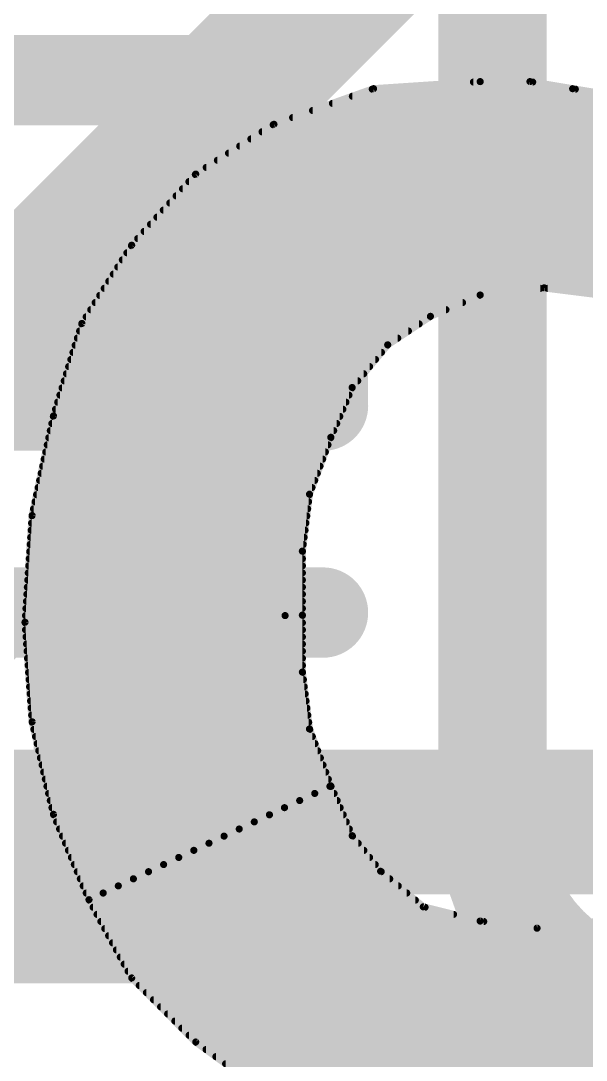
# Model space of a CAD drawing. Extents: x -0.1 to 23, y -0.1 to 23.
# Drawn here: x 15.942 to 16.737, y 9.825 to 11.286 of the extents above; entities that cross this region are included whole.
import ezdxf

# ---------------------------------------------------------------- set-up
doc = ezdxf.new("R2010")
doc.units = 0
for name, color, linetype in [('1', 12, 'CONTINUOUS'), ('16', 132, 'CONTINUOUS'), ('21', 253, 'CONTINUOUS'), ('22', 40, 'CONTINUOUS')]:
    doc.layers.add(name, color=color, linetype=linetype)

msp = doc.modelspace()

# ---------------------------------------------------------------- linework, layer by layer
at = {"layer": '1', "const_width": 0.2032}
msp.add_lwpolyline([(16.486, 11.43), (15.736, 10.68)], dxfattribs=at)
at = {"layer": '16', "const_width": 0.2032}
msp.add_lwpolyline([(17.018, 10.16), (11.43, 10.16)], dxfattribs=at)
at = {"layer": '21'}
for points, const_width in [([(16.6053, 10.16), (16.6053, 12.7)], 0.1524), ([(16.2527, 11.2027), (15.7951, 11.2027)], 0.127), ([(16.3671, 11.0883), (16.2527, 11.2027)], 0.127), ([(16.3671, 10.7451), (16.3671, 11.0883)], 0.127), ([(15.6807, 10.7451), (16.3671, 10.7451)], 0.127), ([(15.6807, 10.2255), (15.9095, 10.4543)], 0.127), ([(15.9095, 10.4543), (16.3671, 10.4543)], 0.127), ([(16.0239, 9.9967), (16.0239, 10.4543)], 0.127), ([(15.9095, 9.9967), (15.6807, 10.2255)], 0.127), ([(16.3671, 9.9967), (15.9095, 9.9967)], 0.127)]:
    msp.add_lwpolyline(points, dxfattribs=dict(at, const_width=const_width))
for points, const_width in [([(16.2752, 11.2251, 1), (16.2303, 11.1802)], 0.0635), ([(16.2527, 11.1709, 1), (16.2527, 11.2344)], 0.0635), ([(16.3989, 11.0883, 1), (16.3354, 11.0883)], 0.0635), ([(16.3447, 11.0658, 1), (16.3896, 11.1107)], 0.0635), ([(16.3671, 10.7133, 1), (16.3671, 10.7768)], 0.0635), ([(16.3354, 10.7451, 1), (16.3989, 10.7451)], 0.0635), ([(15.932, 10.4318, 1), (15.8871, 10.4767)], 0.0635), ([(16.0557, 10.4543, 1), (15.9922, 10.4543)], 0.0635), ([(16.3671, 10.4225, 1), (16.3671, 10.486)], 0.0635), ([(16.6053, 10.16, 0.4142), (16.8592, 9.906)], 0.1524), ([(16.6434, 10.16, 1), (16.5672, 10.16)], 0.0762), ([(16.5672, 10.16, 1), (16.6434, 10.16)], 0.0762), ([(16.3671, 9.9649, 1), (16.3671, 10.0284)], 0.0635), ([(15.8871, 9.9742, 1), (15.932, 10.0191)], 0.0635), ([(15.9922, 9.9967, 1), (16.0557, 9.9967)], 0.0635)]:
    msp.add_lwpolyline(points, format="xyb", dxfattribs=dict(at, const_width=const_width))
at = {"layer": '22', "const_width": 0.01}
for points in [[(16.4381, 11.1906), (16.2981, 11.1406)], [(16.4364, 11.19), (16.7219, 11.19)], [(16.5881, 11.2006), (16.4381, 11.1906)], [(16.5787, 11.2), (16.6619, 11.2)], [(16.6581, 11.2006), (16.5881, 11.2006)], [(16.7181, 11.1906), (16.6581, 11.2006)], [(16.7781, 11.1806), (16.7181, 11.1906)], [(16.4084, 11.18), (16.7792, 11.18)], [(16.3524, 11.16), (16.8125, 11.16)], [(16.3804, 11.17), (16.7958, 11.17)], [(16.3244, 11.15), (16.8292, 11.15)], [(16.2981, 11.1406), (16.1881, 11.0706)], [(16.2814, 11.13), (16.8625, 11.13)], [(16.2971, 11.14), (16.8458, 11.14)], [(16.2657, 11.12), (16.8789, 11.12)], [(16.2343, 11.1), (16.9039, 11.1)], [(16.25, 11.11), (16.8914, 11.11)], [(16.2186, 11.09), (16.9164, 11.09)], [(16.1881, 11.0706), (16.0981, 10.9706)], [(16.2029, 11.08), (16.9288, 11.08)], [(16.1786, 11.06), (16.9488, 11.06)], [(16.1876, 11.07), (16.9388, 11.07)], [(16.1696, 11.05), (16.9588, 11.05)], [(16.1516, 11.03), (16.9766, 11.03)], [(16.1606, 11.04), (16.9686, 11.04)], [(16.1426, 11.02), (16.9846, 11.02)], [(16.1246, 11), (17.0006, 11)], [(16.1336, 11.01), (16.9926, 11.01)], [(16.1156, 10.99), (17.3781, 10.99)], [(16.0981, 10.9706), (16.0281, 10.8606)], [(16.0977, 10.97), (17.3781, 10.97)], [(16.1066, 10.98), (17.3781, 10.98)], [(16.0914, 10.96), (17.3781, 10.96)], [(16.0786, 10.94), (17.3781, 10.94)], [(16.085, 10.95), (17.3781, 10.95)], [(16.0723, 10.93), (17.3781, 10.93)], [(16.0595, 10.91), (16.6725, 10.91)], [(16.0659, 10.92), (17.3781, 10.92)], [(16.5881, 10.9006), (16.6781, 10.9106)], [(16.6781, 10.9106), (16.7581, 10.9006)], [(16.6831, 10.91), (17.3781, 10.91)], [(16.0532, 10.9), (16.5867, 10.9)], [(16.5181, 10.8706), (16.5881, 10.9006)], [(16.0468, 10.89), (16.5633, 10.89)], [(16.0341, 10.87), (16.5172, 10.87)], [(16.0405, 10.88), (16.54, 10.88)], [(16.4581, 10.8306), (16.5181, 10.8706)], [(16.0281, 10.8606), (15.9881, 10.7306)], [(16.0279, 10.86), (16.5022, 10.86)], [(16.0218, 10.84), (16.4722, 10.84)], [(16.0249, 10.85), (16.4872, 10.85)], [(16.0187, 10.83), (16.4576, 10.83)], [(16.4081, 10.7706), (16.4581, 10.8306)], [(16.0126, 10.81), (16.4409, 10.81)], [(16.0156, 10.82), (16.4493, 10.82)], [(16.0095, 10.8), (16.4326, 10.8)], [(16.0033, 10.78), (16.4159, 10.78)], [(16.0064, 10.79), (16.4243, 10.79)], [(16.0002, 10.77), (16.4079, 10.77)], [(16.3781, 10.7006), (16.4081, 10.7706)], [(15.9941, 10.75), (16.3993, 10.75)], [(15.9972, 10.76), (16.4036, 10.76)], [(15.991, 10.74), (16.395, 10.74)], [(15.9881, 10.7306), (15.9581, 10.5906)], [(15.9859, 10.72), (16.3864, 10.72)], [(15.988, 10.73), (16.3907, 10.73)], [(15.9837, 10.71), (16.3821, 10.71)], [(15.9816, 10.7), (16.3779, 10.7)], [(16.3481, 10.6206), (16.3781, 10.7006)], [(15.9773, 10.68), (16.3704, 10.68)], [(15.9794, 10.69), (16.3741, 10.69)], [(15.9751, 10.67), (16.3666, 10.67)], [(15.9709, 10.65), (16.3591, 10.65)], [(15.973, 10.66), (16.3629, 10.66)], [(15.9687, 10.64), (16.3554, 10.64)], [(15.9644, 10.62), (16.348, 10.62)], [(15.9666, 10.63), (16.3516, 10.63)], [(16.3381, 10.5406), (16.3481, 10.6206)], [(15.9623, 10.61), (16.3468, 10.61)], [(15.9581, 10.5906), (15.9481, 10.4406)], [(15.9581, 10.59), (16.3443, 10.59)], [(15.9601, 10.6), (16.3455, 10.6)], [(15.9574, 10.58), (16.343, 10.58)], [(15.9561, 10.56), (16.3405, 10.56)], [(15.9568, 10.57), (16.3418, 10.57)], [(15.9554, 10.55), (16.3393, 10.55)], [(15.9541, 10.53), (16.3381, 10.53)], [(15.9548, 10.54), (16.3381, 10.54)], [(16.3381, 10.4506), (16.3381, 10.5406)], [(15.9534, 10.52), (16.3381, 10.52)], [(15.9527, 10.51), (16.3381, 10.51)], [(15.9514, 10.49), (16.3381, 10.49)], [(15.9521, 10.5), (16.3381, 10.5)], [(15.9508, 10.48), (16.3381, 10.48)], [(15.9494, 10.46), (16.3381, 10.46)], [(15.9501, 10.47), (16.3381, 10.47)], [(16.3381, 10.4506), (15.9481, 10.4406)], [(15.9481, 10.4406), (16.3381, 10.4506)], [(15.9488, 10.45), (16.3138, 10.45)], [(16.3138, 10.45), (16.3381, 10.45)], [(16.3381, 10.3706), (16.3381, 10.4506)], [(15.9481, 10.4406), (15.9581, 10.3006)], [(15.9482, 10.44), (16.3381, 10.44)], [(15.9489, 10.43), (16.3381, 10.43)], [(15.9496, 10.42), (16.3381, 10.42)], [(15.9503, 10.41), (16.3381, 10.41)], [(15.951, 10.4), (16.3381, 10.4)], [(15.9517, 10.39), (16.3381, 10.39)], [(15.9525, 10.38), (16.3381, 10.38)], [(15.9532, 10.37), (16.3382, 10.37)], [(16.3481, 10.2906), (16.3381, 10.3706)], [(15.9539, 10.36), (16.3395, 10.36)], [(15.9546, 10.35), (16.3407, 10.35)], [(15.9553, 10.34), (16.342, 10.34)], [(15.956, 10.33), (16.3432, 10.33)], [(15.9567, 10.32), (16.3445, 10.32)], [(15.9575, 10.31), (16.3457, 10.31)], [(15.9581, 10.3006), (15.9881, 10.1706)], [(15.9583, 10.3), (16.347, 10.3)], [(15.9606, 10.29), (16.3484, 10.29)], [(16.3781, 10.2106), (16.3481, 10.2906)], [(15.9629, 10.28), (16.3521, 10.28)], [(15.9652, 10.27), (16.3559, 10.27)], [(15.9675, 10.26), (16.3596, 10.26)], [(15.9698, 10.25), (16.3634, 10.25)], [(15.9721, 10.24), (16.3671, 10.24)], [(15.9744, 10.23), (16.3709, 10.23)], [(15.9767, 10.22), (16.3746, 10.22)], [(15.979, 10.21), (16.3768, 10.21)], [(16.0381, 10.0506), (16.3781, 10.2106)], [(16.3781, 10.2106), (16.0381, 10.0506)], [(16.3768, 10.21), (16.3784, 10.21)], [(16.4081, 10.1406), (16.3781, 10.2106)], [(15.9813, 10.2), (16.3555, 10.2)], [(16.3555, 10.2), (16.3827, 10.2)], [(15.9837, 10.19), (16.3343, 10.19)], [(15.986, 10.18), (16.313, 10.18)], [(16.313, 10.18), (16.3912, 10.18)], [(16.3343, 10.19), (16.387, 10.19)], [(15.9881, 10.1706), (16.0381, 10.0506)], [(15.9884, 10.17), (16.2918, 10.17)], [(16.2918, 10.17), (16.3955, 10.17)], [(15.9926, 10.16), (16.2705, 10.16)], [(15.9967, 10.15), (16.2493, 10.15)], [(16.2493, 10.15), (16.4041, 10.15)], [(16.2705, 10.16), (16.3998, 10.16)], [(16.0009, 10.14), (16.228, 10.14)], [(16.228, 10.14), (16.4086, 10.14)], [(16.4481, 10.0906), (16.4081, 10.1406)], [(16.0051, 10.13), (16.2068, 10.13)], [(16.2068, 10.13), (16.4166, 10.13)], [(16.0092, 10.12), (16.1855, 10.12)], [(16.0134, 10.11), (16.1643, 10.11)], [(16.1643, 10.11), (16.4326, 10.11)], [(16.1855, 10.12), (16.4246, 10.12)], [(16.0175, 10.1), (16.143, 10.1)], [(16.143, 10.1), (16.4406, 10.1)], [(16.0217, 10.09), (16.1218, 10.09)], [(16.0259, 10.08), (16.1005, 10.08)], [(16.1005, 10.08), (16.4609, 10.08)], [(16.1218, 10.09), (16.4489, 10.09)], [(16.5081, 10.0406), (16.4481, 10.0906)], [(16.03, 10.07), (16.0793, 10.07)], [(16.0793, 10.07), (16.4729, 10.07)], [(16.0342, 10.06), (16.058, 10.06)], [(16.0381, 10.0506), (16.0981, 9.9406)], [(16.0385, 10.05), (16.4969, 10.05)], [(16.058, 10.06), (16.4849, 10.06)], [(16.0439, 10.04), (16.5106, 10.04)], [(16.5881, 10.0206), (16.5081, 10.0406)], [(16.0494, 10.03), (16.5506, 10.03)], [(16.0548, 10.02), (16.5931, 10.02)], [(16.6681, 10.0106), (16.5881, 10.0206)], [(16.7581, 10.0206), (16.6681, 10.0106)], [(16.0603, 10.01), (17.3781, 10.01)], [(16.0657, 10), (17.3781, 10)], [(16.0712, 9.99), (17.3781, 9.99)], [(16.0766, 9.98), (17.3781, 9.98)], [(16.0821, 9.97), (17.3781, 9.97)], [(16.0876, 9.96), (17.3781, 9.96)], [(16.093, 9.95), (17.3781, 9.95)], [(16.0981, 9.9406), (16.1881, 9.8506)], [(16.0987, 9.94), (17.3781, 9.94)], [(16.1088, 9.93), (16.9876, 9.93)], [(16.1188, 9.92), (16.9796, 9.92)], [(16.1288, 9.91), (16.9716, 9.91)], [(16.1388, 9.9), (16.9636, 9.9)], [(16.1487, 9.89), (16.9556, 9.89)], [(16.1588, 9.88), (16.9476, 9.88)], [(16.1687, 9.87), (16.9396, 9.87)], [(16.1788, 9.86), (16.9316, 9.86)], [(16.1881, 9.8506), (16.2981, 9.7706)], [(16.189, 9.85), (16.9236, 9.85)], [(16.2027, 9.84), (16.9156, 9.84)], [(16.2165, 9.83), (16.9071, 9.83)], [(16.2302, 9.82), (16.8904, 9.82)]]:
    msp.add_lwpolyline(points, dxfattribs=at)
at = {"layer": '22', "const_width": 0.005}
for points in [[(16.4364, 11.1925, 1), (16.4364, 11.1875)], [(16.438, 11.1931, 1), (16.4383, 11.1881)], [(16.439, 11.1883, 1), (16.4373, 11.193)], [(16.5787, 11.2025, 1), (16.5787, 11.1975)], [(16.5881, 11.2031, 1), (16.5881, 11.1981)], [(16.5883, 11.1981, 1), (16.588, 11.2031)], [(16.6585, 11.2031, 1), (16.6577, 11.1982)], [(16.6581, 11.1981, 1), (16.6581, 11.2031)], [(16.6619, 11.1975, 1), (16.6619, 11.2025)], [(16.7185, 11.1931, 1), (16.7177, 11.1882)], [(16.7177, 11.1882, 1), (16.7185, 11.1931)], [(16.7219, 11.1875, 1), (16.7219, 11.1925)], [(16.4084, 11.1825, 1), (16.4084, 11.1775)], [(16.3524, 11.1625, 1), (16.3524, 11.1575)], [(16.3804, 11.1725, 1), (16.3804, 11.1675)], [(16.3244, 11.1525, 1), (16.3244, 11.1475)], [(16.2814, 11.1325, 1), (16.2814, 11.1275)], [(16.2971, 11.1425, 1), (16.2971, 11.1375)], [(16.2973, 11.143, 1), (16.299, 11.1383)], [(16.2995, 11.1385, 1), (16.2968, 11.1427)], [(16.2657, 11.1225, 1), (16.2657, 11.1175)], [(16.2343, 11.1025, 1), (16.2343, 11.0975)], [(16.25, 11.1125, 1), (16.25, 11.1075)], [(16.2186, 11.0925, 1), (16.2186, 11.0875)], [(16.1868, 11.0727, 1), (16.1895, 11.0685)], [(16.19, 11.069, 1), (16.1863, 11.0723)], [(16.2029, 11.0825, 1), (16.2029, 11.0775)], [(16.1786, 11.0625, 1), (16.1786, 11.0575)], [(16.1876, 11.0725, 1), (16.1876, 11.0675)], [(16.1696, 11.0525, 1), (16.1696, 11.0475)], [(16.1516, 11.0325, 1), (16.1516, 11.0275)], [(16.1606, 11.0425, 1), (16.1606, 11.0375)], [(16.1426, 11.0225, 1), (16.1426, 11.0175)], [(16.1246, 11.0025, 1), (16.1246, 10.9975)], [(16.1336, 11.0125, 1), (16.1336, 11.0075)], [(16.1156, 10.9925, 1), (16.1156, 10.9875)], [(16.0977, 10.9725, 1), (16.0977, 10.9675)], [(16.0963, 10.9723, 1), (16.1, 10.969)], [(16.1002, 10.9693, 1), (16.096, 10.972)], [(16.1066, 10.9825, 1), (16.1066, 10.9775)], [(16.0914, 10.9625, 1), (16.0914, 10.9575)], [(16.0786, 10.9425, 1), (16.0786, 10.9375)], [(16.085, 10.9525, 1), (16.085, 10.9475)], [(16.0723, 10.9325, 1), (16.0723, 10.9275)], [(16.0595, 10.9125, 1), (16.0595, 10.9075)], [(16.0659, 10.9225, 1), (16.0659, 10.9175)], [(16.6725, 10.9075, 1), (16.6725, 10.9125)], [(16.6784, 10.9131, 1), (16.6778, 10.9081)], [(16.6784, 10.9081, 1), (16.6778, 10.9131)], [(16.6831, 10.9125, 1), (16.6831, 10.9075)], [(16.0532, 10.9025, 1), (16.0532, 10.8975)], [(16.5878, 10.9031, 1), (16.5884, 10.8981)], [(16.5867, 10.8975, 1), (16.5867, 10.9025)], [(16.5891, 10.8983, 1), (16.5871, 10.9029)], [(16.0468, 10.8925, 1), (16.0468, 10.8875)], [(16.5633, 10.8875, 1), (16.5633, 10.8925)], [(16.0341, 10.8725, 1), (16.0341, 10.8675)], [(16.0405, 10.8825, 1), (16.0405, 10.8775)], [(16.5171, 10.8729, 1), (16.5191, 10.8683)], [(16.5195, 10.8685, 1), (16.5167, 10.8727)], [(16.5172, 10.8675, 1), (16.5172, 10.8725)], [(16.54, 10.8775, 1), (16.54, 10.8825)], [(16.0279, 10.8625, 1), (16.0279, 10.8575)], [(16.026, 10.862, 1), (16.0302, 10.8593)], [(16.0305, 10.8599, 1), (16.0257, 10.8614)], [(16.5022, 10.8575, 1), (16.5022, 10.8625)], [(16.0218, 10.8425, 1), (16.0218, 10.8375)], [(16.0249, 10.8525, 1), (16.0249, 10.8475)], [(16.4722, 10.8375, 1), (16.4722, 10.8425)], [(16.4872, 10.8475, 1), (16.4872, 10.8525)], [(16.0187, 10.8325, 1), (16.0187, 10.8275)], [(16.4567, 10.8327, 1), (16.4595, 10.8285)], [(16.46, 10.829, 1), (16.4562, 10.8322)], [(16.4576, 10.8275, 1), (16.4576, 10.8325)], [(16.0126, 10.8125, 1), (16.0126, 10.8075)], [(16.0156, 10.8225, 1), (16.0156, 10.8175)], [(16.4409, 10.8075, 1), (16.4409, 10.8125)], [(16.4493, 10.8175, 1), (16.4493, 10.8225)], [(16.0095, 10.8025, 1), (16.0095, 10.7975)], [(16.4326, 10.7975, 1), (16.4326, 10.8025)], [(16.0033, 10.7825, 1), (16.0033, 10.7775)], [(16.0064, 10.7925, 1), (16.0064, 10.7875)], [(16.4159, 10.7775, 1), (16.4159, 10.7825)], [(16.4243, 10.7875, 1), (16.4243, 10.7925)], [(16.0002, 10.7725, 1), (16.0002, 10.7675)], [(16.4062, 10.7722, 1), (16.41, 10.769)], [(16.4104, 10.7696, 1), (16.4058, 10.7716)], [(16.4079, 10.7675, 1), (16.4079, 10.7725)], [(15.9941, 10.7525, 1), (15.9941, 10.7475)], [(15.9972, 10.7625, 1), (15.9972, 10.7575)], [(16.3993, 10.7475, 1), (16.3993, 10.7525)], [(16.4036, 10.7575, 1), (16.4036, 10.7625)], [(15.991, 10.7425, 1), (15.991, 10.7375)], [(16.395, 10.7375, 1), (16.395, 10.7425)], [(15.9859, 10.7225, 1), (15.9859, 10.7175)], [(15.988, 10.7325, 1), (15.988, 10.7275)], [(15.9857, 10.7314, 1), (15.9905, 10.7299)], [(15.9906, 10.7301, 1), (15.9857, 10.7311)], [(16.3864, 10.7175, 1), (16.3864, 10.7225)], [(16.3907, 10.7275, 1), (16.3907, 10.7325)], [(15.9837, 10.7125, 1), (15.9837, 10.7075)], [(16.3821, 10.7075, 1), (16.3821, 10.7125)], [(15.9816, 10.7025, 1), (15.9816, 10.6975)], [(16.3758, 10.7016, 1), (16.3804, 10.6996)], [(16.3805, 10.6997, 1), (16.3758, 10.7015)], [(16.3779, 10.6975, 1), (16.3779, 10.7025)], [(15.9773, 10.6825, 1), (15.9773, 10.6775)], [(15.9794, 10.6925, 1), (15.9794, 10.6875)], [(16.3704, 10.6775, 1), (16.3704, 10.6825)], [(16.3741, 10.6875, 1), (16.3741, 10.6925)], [(15.9751, 10.6725, 1), (15.9751, 10.6675)], [(16.3666, 10.6675, 1), (16.3666, 10.6725)], [(15.9709, 10.6525, 1), (15.9709, 10.6475)], [(15.973, 10.6625, 1), (15.973, 10.6575)], [(16.3591, 10.6475, 1), (16.3591, 10.6525)], [(16.3629, 10.6575, 1), (16.3629, 10.6625)], [(15.9687, 10.6425, 1), (15.9687, 10.6375)], [(16.3554, 10.6375, 1), (16.3554, 10.6425)], [(15.9644, 10.6225, 1), (15.9644, 10.6175)], [(15.9666, 10.6325, 1), (15.9666, 10.6275)], [(16.3506, 10.6203, 1), (16.3456, 10.6209)], [(16.3458, 10.6215, 1), (16.3505, 10.6197)], [(16.348, 10.6175, 1), (16.348, 10.6225)], [(16.3516, 10.6275, 1), (16.3516, 10.6325)], [(15.9623, 10.6125, 1), (15.9623, 10.6075)], [(16.3468, 10.6075, 1), (16.3468, 10.6125)], [(15.9606, 10.5905, 1), (15.9556, 10.5908)], [(15.9581, 10.5925, 1), (15.9581, 10.5875)], [(15.9557, 10.5911, 1), (15.9606, 10.5901)], [(15.9601, 10.6025, 1), (15.9601, 10.5975)], [(16.3443, 10.5875, 1), (16.3443, 10.5925)], [(16.3455, 10.5975, 1), (16.3455, 10.6025)], [(15.9574, 10.5825, 1), (15.9574, 10.5775)], [(16.343, 10.5775, 1), (16.343, 10.5825)], [(15.9561, 10.5625, 1), (15.9561, 10.5575)], [(15.9568, 10.5725, 1), (15.9568, 10.5675)], [(16.3405, 10.5575, 1), (16.3405, 10.5625)], [(16.3418, 10.5675, 1), (16.3418, 10.5725)], [(15.9554, 10.5525, 1), (15.9554, 10.5475)], [(16.3393, 10.5475, 1), (16.3393, 10.5525)], [(15.9541, 10.5325, 1), (15.9541, 10.5275)], [(15.9548, 10.5425, 1), (15.9548, 10.5375)], [(16.3406, 10.5406, 1), (16.3356, 10.5406)], [(16.3356, 10.5409, 1), (16.3406, 10.5403)], [(16.3381, 10.5375, 1), (16.3381, 10.5425)], [(16.3381, 10.5275, 1), (16.3381, 10.5325)], [(15.9534, 10.5225, 1), (15.9534, 10.5175)], [(16.3381, 10.5175, 1), (16.3381, 10.5225)], [(15.9527, 10.5125, 1), (15.9527, 10.5075)], [(16.3381, 10.5075, 1), (16.3381, 10.5125)], [(15.9514, 10.4925, 1), (15.9514, 10.4875)], [(15.9521, 10.5025, 1), (15.9521, 10.4975)], [(16.3381, 10.4975, 1), (16.3381, 10.5025)], [(16.3381, 10.4875, 1), (16.3381, 10.4925)], [(15.9508, 10.4825, 1), (15.9508, 10.4775)], [(16.3381, 10.4775, 1), (16.3381, 10.4825)], [(15.9494, 10.4625, 1), (15.9494, 10.4575)], [(15.9501, 10.4725, 1), (15.9501, 10.4675)], [(16.3381, 10.4675, 1), (16.3381, 10.4725)], [(16.3381, 10.4575, 1), (16.3381, 10.4625)], [(15.9488, 10.4525, 1), (15.9488, 10.4475)], [(16.3138, 10.4525, 1), (16.3138, 10.4475)], [(16.3138, 10.4475, 1), (16.3138, 10.4525)], [(16.3406, 10.4506, 1), (16.3356, 10.4506)], [(16.3356, 10.4506, 1), (16.3406, 10.4506)], [(16.3382, 10.4481, 1), (16.3381, 10.4531)], [(16.3382, 10.4481, 1), (16.3381, 10.4531)], [(16.3381, 10.4475, 1), (16.3381, 10.4525)], [(15.9481, 10.4431, 1), (15.9482, 10.4381)], [(15.9506, 10.4408, 1), (15.9456, 10.4404)], [(15.9481, 10.4431, 1), (15.9482, 10.4381)], [(15.9456, 10.4408, 1), (15.9506, 10.4405)], [(15.9482, 10.4425, 1), (15.9482, 10.4375)], [(15.9489, 10.4325, 1), (15.9489, 10.4275)], [(16.3381, 10.4375, 1), (16.3381, 10.4425)], [(16.3381, 10.4275, 1), (16.3381, 10.4325)], [(15.9496, 10.4225, 1), (15.9496, 10.4175)], [(16.3381, 10.4175, 1), (16.3381, 10.4225)], [(15.9503, 10.4125, 1), (15.9503, 10.4075)], [(15.951, 10.4025, 1), (15.951, 10.3975)], [(16.3381, 10.4075, 1), (16.3381, 10.4125)], [(16.3381, 10.3975, 1), (16.3381, 10.4025)], [(15.9517, 10.3925, 1), (15.9517, 10.3875)], [(16.3381, 10.3875, 1), (16.3381, 10.3925)], [(15.9525, 10.3825, 1), (15.9525, 10.3775)], [(15.9532, 10.3725, 1), (15.9532, 10.3675)], [(16.3406, 10.3709, 1), (16.3356, 10.3703)], [(16.3381, 10.3775, 1), (16.3381, 10.3825)], [(16.3382, 10.3675, 1), (16.3382, 10.3725)], [(15.9539, 10.3625, 1), (15.9539, 10.3575)], [(16.3356, 10.3706, 1), (16.3406, 10.3706)], [(16.3395, 10.3575, 1), (16.3395, 10.3625)], [(15.9546, 10.3525, 1), (15.9546, 10.3475)], [(15.9553, 10.3425, 1), (15.9553, 10.3375)], [(16.3407, 10.3475, 1), (16.3407, 10.3525)], [(16.342, 10.3375, 1), (16.342, 10.3425)], [(15.956, 10.3325, 1), (15.956, 10.3275)], [(16.3432, 10.3275, 1), (16.3432, 10.3325)], [(15.9567, 10.3225, 1), (15.9567, 10.3175)], [(16.3445, 10.3175, 1), (16.3445, 10.3225)], [(15.9575, 10.3125, 1), (15.9575, 10.3075)], [(15.9606, 10.3012, 1), (15.9557, 10.3001)], [(15.9556, 10.3004, 1), (15.9606, 10.3008)], [(15.9583, 10.3025, 1), (15.9583, 10.2975)], [(16.3457, 10.3075, 1), (16.3457, 10.3125)], [(16.347, 10.2975, 1), (16.347, 10.3025)], [(15.9606, 10.2925, 1), (15.9606, 10.2875)], [(16.3505, 10.2915, 1), (16.3458, 10.2897)], [(16.3456, 10.2903, 1), (16.3506, 10.2909)], [(16.3484, 10.2875, 1), (16.3484, 10.2925)], [(15.9629, 10.2825, 1), (15.9629, 10.2775)], [(15.9652, 10.2725, 1), (15.9652, 10.2675)], [(16.3521, 10.2775, 1), (16.3521, 10.2825)], [(16.3559, 10.2675, 1), (16.3559, 10.2725)], [(15.9675, 10.2625, 1), (15.9675, 10.2575)], [(16.3596, 10.2575, 1), (16.3596, 10.2625)], [(15.9698, 10.2525, 1), (15.9698, 10.2475)], [(15.9721, 10.2425, 1), (15.9721, 10.2375)], [(16.3634, 10.2475, 1), (16.3634, 10.2525)], [(16.3671, 10.2375, 1), (16.3671, 10.2425)], [(15.9744, 10.2325, 1), (15.9744, 10.2275)], [(16.3709, 10.2275, 1), (16.3709, 10.2325)], [(15.9767, 10.2225, 1), (15.9767, 10.2175)], [(15.979, 10.2125, 1), (15.979, 10.2075)], [(16.3768, 10.2125, 1), (16.3768, 10.2075)], [(16.3746, 10.2175, 1), (16.3746, 10.2225)], [(16.3804, 10.2116, 1), (16.3758, 10.2096)], [(16.3758, 10.2097, 1), (16.3805, 10.2115)], [(16.3768, 10.2075, 1), (16.3768, 10.2125)], [(16.3792, 10.2084, 1), (16.3771, 10.2129)], [(16.3792, 10.2084, 1), (16.3771, 10.2129)], [(16.3784, 10.2075, 1), (16.3784, 10.2125)], [(15.9813, 10.2025, 1), (15.9813, 10.1975)], [(16.3555, 10.2025, 1), (16.3555, 10.1975)], [(16.3555, 10.1975, 1), (16.3555, 10.2025)], [(16.3827, 10.1975, 1), (16.3827, 10.2025)], [(15.9837, 10.1925, 1), (15.9837, 10.1875)], [(15.986, 10.1825, 1), (15.986, 10.1775)], [(16.313, 10.1825, 1), (16.313, 10.1775)], [(16.313, 10.1775, 1), (16.313, 10.1825)], [(16.3343, 10.1925, 1), (16.3343, 10.1875)], [(16.3343, 10.1875, 1), (16.3343, 10.1925)], [(16.387, 10.1875, 1), (16.387, 10.1925)], [(16.3912, 10.1775, 1), (16.3912, 10.1825)], [(15.9904, 10.1716, 1), (15.9858, 10.1697)], [(15.9857, 10.1701, 1), (15.9906, 10.1712)], [(15.9884, 10.1725, 1), (15.9884, 10.1675)], [(16.2918, 10.1725, 1), (16.2918, 10.1675)], [(16.2918, 10.1675, 1), (16.2918, 10.1725)], [(16.3955, 10.1675, 1), (16.3955, 10.1725)], [(15.9926, 10.1625, 1), (15.9926, 10.1575)], [(15.9967, 10.1525, 1), (15.9967, 10.1475)], [(16.2493, 10.1525, 1), (16.2493, 10.1475)], [(16.2493, 10.1475, 1), (16.2493, 10.1525)], [(16.2705, 10.1625, 1), (16.2705, 10.1575)], [(16.2705, 10.1575, 1), (16.2705, 10.1625)], [(16.3998, 10.1575, 1), (16.3998, 10.1625)], [(16.4041, 10.1475, 1), (16.4041, 10.1525)], [(16.0009, 10.1425, 1), (16.0009, 10.1375)], [(16.228, 10.1425, 1), (16.228, 10.1375)], [(16.228, 10.1375, 1), (16.228, 10.1425)], [(16.4101, 10.1422, 1), (16.4062, 10.1391)], [(16.4058, 10.1396, 1), (16.4104, 10.1416)], [(16.4086, 10.1375, 1), (16.4086, 10.1425)], [(16.0051, 10.1325, 1), (16.0051, 10.1275)], [(16.2068, 10.1325, 1), (16.2068, 10.1275)], [(16.2068, 10.1275, 1), (16.2068, 10.1325)], [(16.4166, 10.1275, 1), (16.4166, 10.1325)], [(16.0092, 10.1225, 1), (16.0092, 10.1175)], [(16.0134, 10.1125, 1), (16.0134, 10.1075)], [(16.1643, 10.1125, 1), (16.1643, 10.1075)], [(16.1643, 10.1075, 1), (16.1643, 10.1125)], [(16.1855, 10.1225, 1), (16.1855, 10.1175)], [(16.1855, 10.1175, 1), (16.1855, 10.1225)], [(16.4246, 10.1175, 1), (16.4246, 10.1225)], [(16.4326, 10.1075, 1), (16.4326, 10.1125)], [(16.0175, 10.1025, 1), (16.0175, 10.0975)], [(16.143, 10.1025, 1), (16.143, 10.0975)], [(16.143, 10.0975, 1), (16.143, 10.1025)], [(16.4406, 10.0975, 1), (16.4406, 10.1025)], [(16.0217, 10.0925, 1), (16.0217, 10.0875)], [(16.0259, 10.0825, 1), (16.0259, 10.0775)], [(16.1005, 10.0825, 1), (16.1005, 10.0775)], [(16.1005, 10.0775, 1), (16.1005, 10.0825)], [(16.1218, 10.0925, 1), (16.1218, 10.0875)], [(16.1218, 10.0875, 1), (16.1218, 10.0925)], [(16.4497, 10.0925, 1), (16.4465, 10.0887)], [(16.4462, 10.0891, 1), (16.4501, 10.0922)], [(16.4489, 10.0875, 1), (16.4489, 10.0925)], [(16.4609, 10.0775, 1), (16.4609, 10.0825)], [(16.03, 10.0725, 1), (16.03, 10.0675)], [(16.0793, 10.0725, 1), (16.0793, 10.0675)], [(16.0793, 10.0675, 1), (16.0793, 10.0725)], [(16.4729, 10.0675, 1), (16.4729, 10.0725)], [(16.0342, 10.0625, 1), (16.0342, 10.0575)], [(16.0403, 10.0518, 1), (16.0359, 10.0494)], [(16.0371, 10.0529, 1), (16.0392, 10.0484)], [(16.0371, 10.0529, 1), (16.0392, 10.0484)], [(16.0358, 10.0497, 1), (16.0404, 10.0516)], [(16.0385, 10.0525, 1), (16.0385, 10.0475)], [(16.058, 10.0625, 1), (16.058, 10.0575)], [(16.058, 10.0575, 1), (16.058, 10.0625)], [(16.4849, 10.0575, 1), (16.4849, 10.0625)], [(16.4969, 10.0475, 1), (16.4969, 10.0525)], [(16.0439, 10.0425, 1), (16.0439, 10.0375)], [(16.5087, 10.0431, 1), (16.5075, 10.0382)], [(16.5065, 10.0387, 1), (16.5097, 10.0425)], [(16.5106, 10.0375, 1), (16.5106, 10.0425)], [(16.0494, 10.0325, 1), (16.0494, 10.0275)], [(16.0548, 10.0225, 1), (16.0548, 10.0175)], [(16.5506, 10.0275, 1), (16.5506, 10.0325)], [(16.5884, 10.0231, 1), (16.5878, 10.0181)], [(16.5875, 10.0182, 1), (16.5887, 10.0231)], [(16.5931, 10.0175, 1), (16.5931, 10.0225)], [(16.0603, 10.0125, 1), (16.0603, 10.0075)], [(16.6678, 10.0131, 1), (16.6684, 10.0081)], [(16.6678, 10.0081, 1), (16.6684, 10.0131)], [(16.0657, 10.0025, 1), (16.0657, 9.9975)], [(16.0712, 9.9925, 1), (16.0712, 9.9875)], [(16.0766, 9.9825, 1), (16.0766, 9.9775)], [(16.0821, 9.9725, 1), (16.0821, 9.9675)], [(16.0876, 9.9625, 1), (16.0876, 9.9575)], [(16.093, 9.9525, 1), (16.093, 9.9475)], [(16.0999, 9.9424, 1), (16.0964, 9.9389)], [(16.0959, 9.9394, 1), (16.1003, 9.9418)], [(16.0987, 9.9425, 1), (16.0987, 9.9375)], [(16.1088, 9.9325, 1), (16.1088, 9.9275)], [(16.1188, 9.9225, 1), (16.1188, 9.9175)], [(16.1288, 9.9125, 1), (16.1288, 9.9075)], [(16.1388, 9.9025, 1), (16.1388, 9.8975)], [(16.1487, 9.8925, 1), (16.1487, 9.8875)], [(16.1588, 9.8825, 1), (16.1588, 9.8775)], [(16.1687, 9.8725, 1), (16.1687, 9.8675)], [(16.1788, 9.8625, 1), (16.1788, 9.8575)], [(16.1896, 9.8526, 1), (16.1867, 9.8486)], [(16.1864, 9.8489, 1), (16.1899, 9.8524)], [(16.189, 9.8525, 1), (16.189, 9.8475)], [(16.2027, 9.8425, 1), (16.2027, 9.8375)], [(16.2165, 9.8325, 1), (16.2165, 9.8275)], [(16.2302, 9.8225, 1), (16.2302, 9.8175)]]:
    msp.add_lwpolyline(points, format="xyb", dxfattribs=at)

doc.saveas('drawing.dxf')
